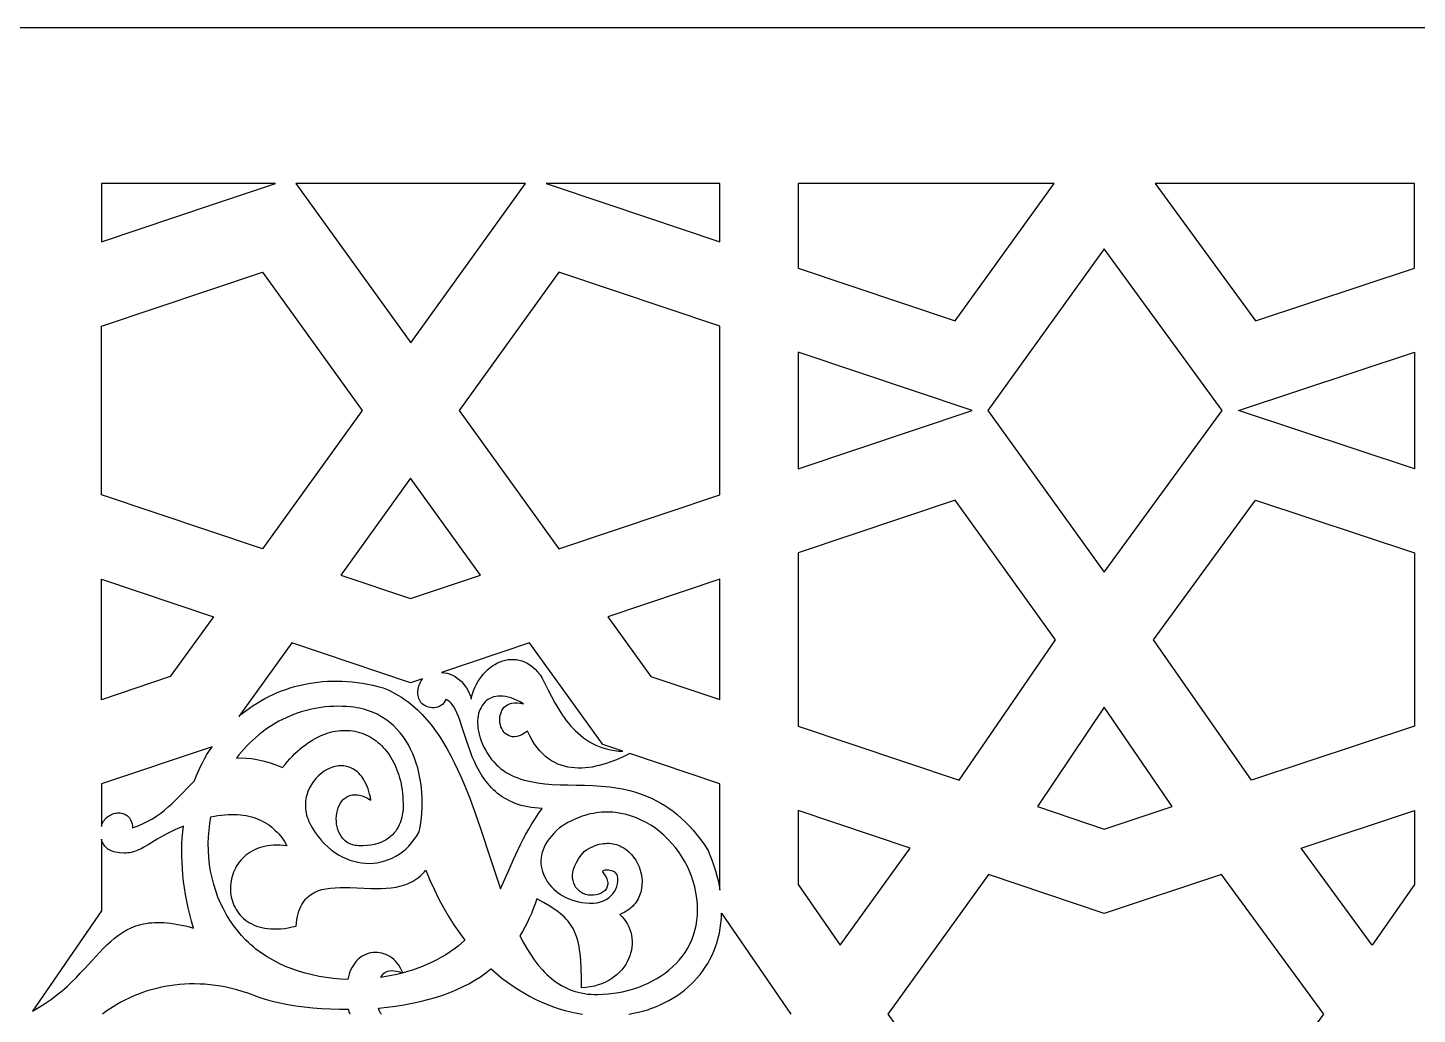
# Model space of a CAD drawing. Extents: x -52 to 65, y -44 to -4.
# Drawn here: x -17.11 to 11.31, y -24.51 to -4.33 of the extents above; entities that cross this region are included whole.
import ezdxf

# ---------------------------------------------------------------- set-up
doc = ezdxf.new("R2010")
doc.units = 0
doc.header["$MEASUREMENT"] = 0
doc.layers.add('LAYER_1', color=18, linetype='CONTINUOUS')

msp = doc.modelspace()

# ---------------------------------------------------------------- linework, layer by layer
at = {"layer": 'LAYER_1'}
for points in [[(64.619, -4.33), (-30.049, -4.33), (-51.834, -4.33)], [(-4.814, -24.509), (-4.716, -24.491), (-4.619, -24.47), (-4.524, -24.445), (-4.43, -24.417), (-4.339, -24.386), (-4.249, -24.351), (-4.161, -24.313), (-4.075, -24.272), (-3.992, -24.228), (-3.911, -24.181), (-3.832, -24.131), (-3.756, -24.077), (-3.682, -24.021), (-3.611, -23.962), (-3.543, -23.9), (-3.478, -23.835), (-3.415, -23.767), (-3.356, -23.697), (-3.3, -23.623), (-3.248, -23.547), (-3.199, -23.469), (-3.153, -23.388), (-3.111, -23.304), (-3.073, -23.218), (-3.039, -23.129), (-3.008, -23.038), (-2.982, -22.944), (-2.96, -22.848), (-2.942, -22.75), (-2.928, -22.649), (-2.919, -22.546), (-2.914, -22.441), (-1.496, -24.509), (-1.496, -24.509)], [(-9.873, -24.509), (-9.873, -24.509), (-9.89, -24.487), (-9.906, -24.458), (-9.919, -24.424), (-9.931, -24.384), (-9.756, -24.365), (-9.583, -24.343), (-9.412, -24.316), (-9.244, -24.285), (-9.08, -24.25), (-8.921, -24.211), (-8.766, -24.167), (-8.617, -24.118), (-8.476, -24.067), (-8.341, -24.011), (-8.211, -23.951), (-8.085, -23.886), (-7.965, -23.816), (-7.849, -23.742), (-7.738, -23.664), (-7.632, -23.581), (-7.632, -23.581), (-7.631, -23.581), (-7.521, -23.678), (-7.409, -23.769), (-7.295, -23.856), (-7.18, -23.936), (-7.065, -24.012), (-6.948, -24.082), (-6.83, -24.147), (-6.712, -24.207), (-6.593, -24.262), (-6.474, -24.312), (-6.355, -24.357), (-6.235, -24.397), (-6.115, -24.432), (-5.996, -24.463), (-5.877, -24.488), (-5.758, -24.509), (-5.759, -24.509)], [(-10.511, -24.509), (-10.511, -24.509), (-10.529, -24.463), (-10.545, -24.413), (-10.545, -24.413), (-10.731, -24.413), (-10.915, -24.407), (-11.097, -24.398), (-11.276, -24.384), (-11.451, -24.365), (-11.622, -24.342), (-11.788, -24.315), (-11.949, -24.284), (-12.102, -24.248), (-12.244, -24.208), (-12.374, -24.166), (-12.495, -24.122), (-12.607, -24.081), (-12.718, -24.044), (-12.829, -24.012), (-12.939, -23.983), (-13.049, -23.959), (-13.158, -23.938), (-13.267, -23.921), (-13.375, -23.908), (-13.482, -23.898), (-13.588, -23.892), (-13.693, -23.89), (-13.798, -23.891), (-13.901, -23.895), (-14.003, -23.903), (-14.104, -23.913), (-14.204, -23.927), (-14.303, -23.944), (-14.4, -23.964), (-14.495, -23.987), (-14.59, -24.012), (-14.682, -24.041), (-14.773, -24.071), (-14.862, -24.105), (-14.95, -24.141), (-15.035, -24.179), (-15.119, -24.22), (-15.201, -24.263), (-15.281, -24.308), (-15.358, -24.356), (-15.434, -24.405), (-15.507, -24.456), (-15.578, -24.509)]]:
    msp.add_lwpolyline(points, dxfattribs=at)
for points in [[(-15.601, -7.515), (-15.601, -8.708), (-13.309, -7.941), (-12.036, -7.515)], [(-11.625, -7.515), (-9.274, -10.775), (-6.923, -7.515)], [(-6.502, -7.515), (-5.24, -7.941), (-2.949, -8.708), (-2.948, -7.515)], [(-1.346, -7.515), (-1.346, -9.246), (1.864, -10.323), (3.884, -7.515)], [(5.955, -7.515), (8.003, -10.322), (11.259, -9.246), (11.259, -7.515)], [(4.912, -15.467), (7.326, -12.158), (4.912, -8.85), (2.531, -12.158)], [(-10.268, -12.158), (-12.307, -14.989), (-15.601, -13.886), (-15.601, -12.158), (-15.601, -10.432), (-12.307, -9.329)], [(-8.281, -12.159), (-6.242, -14.988), (-2.948, -13.886), (-2.949, -12.158), (-2.949, -10.432), (-6.242, -9.329)], [(-1.346, -12.159), (-1.346, -13.349), (2.208, -12.159), (-1.346, -10.968)], [(11.259, -12.158), (11.259, -13.349), (7.655, -12.158), (11.259, -10.968)], [(-9.275, -16.004), (-7.845, -15.525), (-9.275, -13.543), (-10.704, -15.525)], [(-1.346, -15.072), (-1.346, -18.615), (1.943, -19.722), (3.917, -16.848), (1.864, -13.994)], [(11.259, -15.072), (11.259, -18.614), (7.923, -19.722), (5.921, -16.848), (8.003, -13.994)], [(-15.601, -18.075), (-15.6, -15.609), (-13.309, -16.377), (-14.19, -17.599)], [(-2.948, -18.074), (-2.949, -15.609), (-5.24, -16.377), (-4.359, -17.599)], [(-12.791, -18.419), (-12.72, -18.36), (-12.647, -18.302), (-12.572, -18.247), (-12.495, -18.195), (-12.417, -18.144), (-12.337, -18.097), (-12.256, -18.051), (-12.173, -18.009), (-12.089, -17.969), (-12.003, -17.931), (-11.916, -17.896), (-11.827, -17.864), (-11.738, -17.834), (-11.647, -17.808), (-11.555, -17.784), (-11.461, -17.762), (-11.367, -17.744), (-11.271, -17.729), (-11.174, -17.716), (-11.077, -17.706), (-10.978, -17.699), (-10.878, -17.696), (-10.778, -17.695), (-10.676, -17.697), (-10.574, -17.703), (-10.47, -17.711), (-10.367, -17.723), (-10.262, -17.738), (-10.156, -17.756), (-10.05, -17.778), (-9.944, -17.803), (-9.836, -17.831), (-9.771, -17.858), (-9.706, -17.887), (-9.644, -17.919), (-9.582, -17.952), (-9.522, -17.987), (-9.463, -18.024), (-9.406, -18.063), (-9.349, -18.103), (-9.294, -18.145), (-9.241, -18.189), (-9.137, -18.282), (-9.037, -18.381), (-8.942, -18.486), (-8.851, -18.597), (-8.764, -18.713), (-8.681, -18.834), (-8.602, -18.96), (-8.525, -19.089), (-8.452, -19.223), (-8.382, -19.361), (-8.314, -19.502), (-8.249, -19.646), (-8.187, -19.792), (-8.126, -19.941), (-8.067, -20.092), (-7.955, -20.398), (-7.847, -20.709), (-7.641, -21.332), (-7.54, -21.64), (-7.436, -21.941), (-7.436, -21.941), (-7.348, -21.745), (-7.26, -21.546), (-7.171, -21.343), (-7.076, -21.138), (-7.026, -21.034), (-6.974, -20.93), (-6.918, -20.826), (-6.86, -20.722), (-6.797, -20.617), (-6.731, -20.511), (-6.66, -20.406), (-6.584, -20.301), (-6.662, -20.296), (-6.738, -20.289), (-6.811, -20.28), (-6.881, -20.268), (-6.949, -20.253), (-7.014, -20.237), (-7.077, -20.217), (-7.137, -20.196), (-7.195, -20.173), (-7.25, -20.147), (-7.303, -20.12), (-7.354, -20.09), (-7.403, -20.059), (-7.45, -20.026), (-7.495, -19.992), (-7.538, -19.956), (-7.579, -19.919), (-7.618, -19.88), (-7.656, -19.84), (-7.692, -19.799), (-7.759, -19.713), (-7.82, -19.623), (-7.875, -19.531), (-7.926, -19.436), (-7.972, -19.339), (-8.014, -19.241), (-8.053, -19.142), (-8.088, -19.044), (-8.153, -18.851), (-8.212, -18.667), (-8.269, -18.497), (-8.298, -18.419), (-8.328, -18.347), (-8.359, -18.281), (-8.393, -18.222), (-8.429, -18.17), (-8.448, -18.148), (-8.469, -18.127), (-8.489, -18.109), (-8.511, -18.093), (-8.534, -18.079), (-8.558, -18.068), (-8.576, -18.108), (-8.599, -18.142), (-8.625, -18.172), (-8.655, -18.195), (-8.688, -18.214), (-8.723, -18.228), (-8.759, -18.237), (-8.797, -18.242), (-8.835, -18.242), (-8.873, -18.238), (-8.91, -18.23), (-8.946, -18.217), (-8.981, -18.201), (-9.012, -18.181), (-9.041, -18.157), (-9.066, -18.13), (-9.083, -18.106), (-9.097, -18.08), (-9.109, -18.051), (-9.117, -18.022), (-9.123, -17.991), (-9.126, -17.959), (-9.127, -17.926), (-9.125, -17.893), (-9.121, -17.86), (-9.114, -17.827), (-9.105, -17.794), (-9.094, -17.762), (-9.081, -17.731), (-9.066, -17.701), (-9.049, -17.673), (-9.03, -17.646), (-9.275, -17.729), (-11.705, -16.914)], [(-8.646, -17.518), (-8.584, -17.523), (-8.525, -17.535), (-8.469, -17.552), (-8.416, -17.574), (-8.366, -17.601), (-8.32, -17.632), (-8.276, -17.667), (-8.236, -17.705), (-8.199, -17.746), (-8.165, -17.789), (-8.134, -17.833), (-8.107, -17.879), (-8.084, -17.925), (-8.064, -17.972), (-8.047, -18.018), (-8.034, -18.063), (-8.02, -17.998), (-8.002, -17.935), (-7.98, -17.873), (-7.954, -17.813), (-7.926, -17.755), (-7.894, -17.699), (-7.859, -17.645), (-7.822, -17.594), (-7.782, -17.546), (-7.74, -17.5), (-7.695, -17.458), (-7.648, -17.419), (-7.6, -17.384), (-7.55, -17.352), (-7.499, -17.324), (-7.446, -17.3), (-7.392, -17.281), (-7.337, -17.266), (-7.282, -17.256), (-7.226, -17.25), (-7.17, -17.25), (-7.113, -17.254), (-7.057, -17.265), (-7.001, -17.28), (-6.945, -17.302), (-6.89, -17.33), (-6.836, -17.364), (-6.782, -17.404), (-6.73, -17.451), (-6.679, -17.505), (-6.629, -17.565), (-6.582, -17.633), (-6.46, -17.883), (-6.395, -18.009), (-6.327, -18.136), (-6.254, -18.26), (-6.176, -18.382), (-6.135, -18.441), (-6.093, -18.499), (-6.048, -18.555), (-6.002, -18.61), (-5.954, -18.663), (-5.904, -18.714), (-5.851, -18.763), (-5.797, -18.81), (-5.74, -18.854), (-5.681, -18.896), (-5.619, -18.935), (-5.555, -18.971), (-5.487, -19.003), (-5.417, -19.033), (-5.344, -19.059), (-5.268, -19.081), (-5.189, -19.1), (-5.107, -19.114), (-5.021, -19.125), (-4.932, -19.131), (-5.346, -18.991), (-6.844, -16.914)], [(-4.793, -19.178), (-4.925, -19.242), (-5.062, -19.302), (-5.202, -19.356), (-5.273, -19.38), (-5.344, -19.402), (-5.416, -19.421), (-5.488, -19.438), (-5.56, -19.452), (-5.632, -19.463), (-5.704, -19.471), (-5.776, -19.475), (-5.848, -19.476), (-5.918, -19.472), (-5.989, -19.465), (-6.058, -19.454), (-6.127, -19.437), (-6.195, -19.417), (-6.261, -19.391), (-6.327, -19.36), (-6.391, -19.324), (-6.453, -19.282), (-6.514, -19.234), (-6.573, -19.18), (-6.63, -19.121), (-6.686, -19.054), (-6.739, -18.982), (-6.79, -18.902), (-6.839, -18.815), (-6.885, -18.721), (-6.944, -18.761), (-7, -18.792), (-7.054, -18.814), (-7.104, -18.828), (-7.151, -18.833), (-7.196, -18.832), (-7.237, -18.824), (-7.275, -18.809), (-7.309, -18.79), (-7.34, -18.765), (-7.367, -18.736), (-7.391, -18.703), (-7.411, -18.667), (-7.427, -18.629), (-7.439, -18.588), (-7.448, -18.546), (-7.452, -18.504), (-7.452, -18.461), (-7.448, -18.418), (-7.439, -18.377), (-7.426, -18.337), (-7.409, -18.298), (-7.386, -18.263), (-7.36, -18.231), (-7.328, -18.203), (-7.292, -18.179), (-7.25, -18.16), (-7.204, -18.147), (-7.153, -18.14), (-7.096, -18.139), (-7.034, -18.146), (-6.967, -18.161), (-7.033, -18.122), (-7.097, -18.089), (-7.159, -18.062), (-7.22, -18.039), (-7.278, -18.022), (-7.333, -18.01), (-7.387, -18.003), (-7.438, -18.001), (-7.487, -18.003), (-7.533, -18.009), (-7.577, -18.019), (-7.619, -18.034), (-7.658, -18.052), (-7.694, -18.074), (-7.727, -18.099), (-7.758, -18.128), (-7.786, -18.16), (-7.812, -18.194), (-7.834, -18.232), (-7.854, -18.272), (-7.87, -18.314), (-7.884, -18.359), (-7.894, -18.406), (-7.901, -18.455), (-7.905, -18.505), (-7.906, -18.557), (-7.904, -18.611), (-7.898, -18.665), (-7.889, -18.721), (-7.876, -18.778), (-7.86, -18.835), (-7.84, -18.893), (-7.809, -18.971), (-7.776, -19.045), (-7.74, -19.114), (-7.702, -19.179), (-7.662, -19.24), (-7.619, -19.296), (-7.575, -19.349), (-7.528, -19.399), (-7.479, -19.444), (-7.428, -19.487), (-7.376, -19.526), (-7.321, -19.562), (-7.264, -19.595), (-7.206, -19.624), (-7.146, -19.652), (-7.084, -19.676), (-7.02, -19.698), (-6.954, -19.718), (-6.887, -19.735), (-6.819, -19.751), (-6.749, -19.764), (-6.677, -19.776), (-6.53, -19.794), (-6.377, -19.807), (-6.219, -19.815), (-6.056, -19.82), (-5.889, -19.822), (-5.721, -19.825), (-5.55, -19.831), (-5.377, -19.841), (-5.203, -19.859), (-5.116, -19.87), (-5.029, -19.884), (-4.941, -19.9), (-4.854, -19.919), (-4.766, -19.941), (-4.679, -19.965), (-4.592, -19.993), (-4.505, -20.025), (-4.418, -20.06), (-4.332, -20.099), (-4.246, -20.142), (-4.16, -20.189), (-4.075, -20.241), (-3.991, -20.297), (-3.907, -20.358), (-3.824, -20.424), (-3.741, -20.496), (-3.66, -20.573), (-3.579, -20.655), (-3.499, -20.744), (-3.42, -20.838), (-3.342, -20.939), (-3.266, -21.046), (-3.19, -21.16), (-3.146, -21.266), (-3.107, -21.371), (-3.071, -21.474), (-3.039, -21.576), (-3.011, -21.677), (-2.986, -21.777), (-2.965, -21.875), (-2.948, -21.972), (-2.948, -19.799)], [(-12.837, -19.271), (-12.837, -19.271), (-12.741, -19.267), (-12.639, -19.269), (-12.532, -19.28), (-12.418, -19.298), (-12.298, -19.325), (-12.17, -19.361), (-12.035, -19.407), (-11.893, -19.462), (-11.843, -19.399), (-11.793, -19.34), (-11.743, -19.284), (-11.692, -19.23), (-11.641, -19.179), (-11.589, -19.13), (-11.538, -19.085), (-11.486, -19.042), (-11.434, -19.002), (-11.382, -18.964), (-11.329, -18.929), (-11.277, -18.897), (-11.225, -18.867), (-11.172, -18.84), (-11.12, -18.816), (-11.068, -18.793), (-11.016, -18.774), (-10.964, -18.756), (-10.912, -18.742), (-10.86, -18.729), (-10.809, -18.719), (-10.758, -18.712), (-10.708, -18.706), (-10.658, -18.703), (-10.608, -18.702), (-10.559, -18.704), (-10.51, -18.708), (-10.462, -18.713), (-10.415, -18.722), (-10.368, -18.732), (-10.322, -18.744), (-10.276, -18.759), (-10.232, -18.775), (-10.188, -18.794), (-10.145, -18.815), (-10.102, -18.837), (-10.061, -18.862), (-10.021, -18.889), (-9.981, -18.917), (-9.943, -18.948), (-9.906, -18.98), (-9.869, -19.014), (-9.834, -19.05), (-9.8, -19.088), (-9.768, -19.128), (-9.736, -19.169), (-9.706, -19.213), (-9.677, -19.258), (-9.65, -19.304), (-9.624, -19.352), (-9.6, -19.402), (-9.576, -19.454), (-9.555, -19.507), (-9.535, -19.562), (-9.517, -19.618), (-9.5, -19.676), (-9.485, -19.735), (-9.471, -19.796), (-9.46, -19.858), (-9.45, -19.922), (-9.442, -19.987), (-9.436, -20.053), (-9.432, -20.121), (-9.43, -20.19), (-9.428, -20.229), (-9.428, -20.273), (-9.431, -20.331), (-9.439, -20.399), (-9.453, -20.475), (-9.476, -20.555), (-9.491, -20.597), (-9.509, -20.638), (-9.53, -20.68), (-9.554, -20.721), (-9.581, -20.762), (-9.612, -20.801), (-9.647, -20.839), (-9.686, -20.875), (-9.729, -20.908), (-9.776, -20.94), (-9.828, -20.968), (-9.885, -20.994), (-9.948, -21.016), (-10.015, -21.034), (-10.088, -21.048), (-10.167, -21.058), (-10.252, -21.063), (-10.344, -21.062), (-10.376, -21.06), (-10.408, -21.056), (-10.438, -21.05), (-10.467, -21.042), (-10.495, -21.033), (-10.521, -21.021), (-10.57, -20.994), (-10.614, -20.961), (-10.654, -20.923), (-10.688, -20.88), (-10.718, -20.834), (-10.742, -20.784), (-10.762, -20.731), (-10.778, -20.677), (-10.788, -20.621), (-10.794, -20.564), (-10.796, -20.506), (-10.793, -20.449), (-10.785, -20.393), (-10.773, -20.339), (-10.757, -20.287), (-10.736, -20.238), (-10.711, -20.192), (-10.681, -20.15), (-10.648, -20.113), (-10.61, -20.081), (-10.568, -20.055), (-10.521, -20.035), (-10.497, -20.028), (-10.471, -20.023), (-10.445, -20.02), (-10.417, -20.018), (-10.388, -20.019), (-10.359, -20.022), (-10.328, -20.027), (-10.297, -20.035), (-10.264, -20.044), (-10.23, -20.057), (-10.16, -20.089), (-10.087, -20.132), (-10.099, -20.069), (-10.114, -20.008), (-10.13, -19.952), (-10.147, -19.898), (-10.166, -19.848), (-10.187, -19.8), (-10.209, -19.756), (-10.232, -19.715), (-10.256, -19.677), (-10.282, -19.642), (-10.308, -19.61), (-10.336, -19.58), (-10.364, -19.554), (-10.394, -19.53), (-10.424, -19.509), (-10.454, -19.49), (-10.486, -19.474), (-10.518, -19.46), (-10.55, -19.449), (-10.583, -19.441), (-10.616, -19.434), (-10.649, -19.43), (-10.683, -19.428), (-10.717, -19.429), (-10.751, -19.431), (-10.784, -19.436), (-10.852, -19.451), (-10.918, -19.474), (-10.982, -19.504), (-11.045, -19.54), (-11.105, -19.583), (-11.161, -19.632), (-11.214, -19.687), (-11.262, -19.746), (-11.306, -19.81), (-11.343, -19.879), (-11.375, -19.951), (-11.399, -20.026), (-11.409, -20.065), (-11.417, -20.104), (-11.423, -20.144), (-11.426, -20.185), (-11.428, -20.226), (-11.428, -20.267), (-11.425, -20.309), (-11.42, -20.351), (-11.412, -20.394), (-11.402, -20.436), (-11.389, -20.479), (-11.374, -20.522), (-11.356, -20.565), (-11.335, -20.609), (-11.283, -20.703), (-11.226, -20.792), (-11.166, -20.874), (-11.103, -20.951), (-11.038, -21.022), (-10.969, -21.088), (-10.898, -21.147), (-10.825, -21.2), (-10.751, -21.248), (-10.674, -21.29), (-10.597, -21.326), (-10.518, -21.357), (-10.438, -21.381), (-10.358, -21.4), (-10.277, -21.414), (-10.197, -21.421), (-10.116, -21.423), (-10.036, -21.419), (-9.957, -21.41), (-9.878, -21.394), (-9.801, -21.374), (-9.725, -21.347), (-9.651, -21.315), (-9.579, -21.278), (-9.509, -21.234), (-9.441, -21.186), (-9.376, -21.131), (-9.314, -21.071), (-9.256, -21.006), (-9.2, -20.935), (-9.149, -20.859), (-9.101, -20.777), (-9.082, -20.683), (-9.067, -20.587), (-9.054, -20.489), (-9.045, -20.39), (-9.04, -20.289), (-9.038, -20.187), (-9.04, -20.084), (-9.045, -19.981), (-9.054, -19.877), (-9.067, -19.774), (-9.084, -19.672), (-9.106, -19.571), (-9.131, -19.47), (-9.16, -19.371), (-9.194, -19.274), (-9.232, -19.18), (-9.275, -19.088), (-9.322, -18.998), (-9.373, -18.912), (-9.429, -18.829), (-9.49, -18.75), (-9.556, -18.675), (-9.627, -18.605), (-9.702, -18.539), (-9.783, -18.478), (-9.869, -18.423), (-9.96, -18.374), (-10.056, -18.33), (-10.158, -18.293), (-10.211, -18.277), (-10.265, -18.263), (-10.32, -18.25), (-10.377, -18.239), (-10.436, -18.23), (-10.495, -18.223), (-10.585, -18.216), (-10.673, -18.211), (-10.761, -18.21), (-10.848, -18.211), (-10.934, -18.216), (-11.02, -18.223), (-11.104, -18.233), (-11.188, -18.246), (-11.271, -18.261), (-11.353, -18.28), (-11.434, -18.301), (-11.514, -18.324), (-11.593, -18.35), (-11.671, -18.379), (-11.748, -18.41), (-11.823, -18.443), (-11.898, -18.479), (-11.971, -18.517), (-12.042, -18.558), (-12.113, -18.6), (-12.182, -18.645), (-12.249, -18.692), (-12.315, -18.741), (-12.38, -18.793), (-12.443, -18.846), (-12.504, -18.901), (-12.564, -18.958), (-12.622, -19.017), (-12.678, -19.078), (-12.733, -19.141), (-12.786, -19.205)], [(4.912, -20.725), (6.298, -20.263), (4.912, -18.229), (4.912, -18.229), (3.545, -20.263), (4.912, -20.726), (4.912, -20.725)], [(-15.601, -20.672), (-15.593, -20.642), (-15.583, -20.614), (-15.57, -20.587), (-15.555, -20.561), (-15.538, -20.537), (-15.52, -20.514), (-15.499, -20.493), (-15.477, -20.474), (-15.454, -20.457), (-15.429, -20.441), (-15.404, -20.428), (-15.378, -20.416), (-15.351, -20.406), (-15.324, -20.399), (-15.296, -20.393), (-15.269, -20.39), (-15.241, -20.389), (-15.214, -20.391), (-15.187, -20.394), (-15.161, -20.401), (-15.135, -20.41), (-15.111, -20.421), (-15.088, -20.435), (-15.066, -20.452), (-15.046, -20.472), (-15.027, -20.495), (-15.01, -20.52), (-14.996, -20.549), (-14.983, -20.58), (-14.973, -20.615), (-14.966, -20.653), (-14.961, -20.694), (-14.851, -20.655), (-14.747, -20.611), (-14.65, -20.562), (-14.557, -20.51), (-14.469, -20.454), (-14.386, -20.394), (-14.307, -20.333), (-14.231, -20.269), (-14.158, -20.203), (-14.089, -20.136), (-13.955, -20.001), (-13.826, -19.866), (-13.699, -19.737), (-13.7, -19.736), (-13.698, -19.734), (-13.661, -19.64), (-13.621, -19.548), (-13.579, -19.458), (-13.535, -19.369), (-13.489, -19.283), (-13.44, -19.199), (-13.39, -19.116), (-13.337, -19.036), (-15.6, -19.799)], [(-9.885, -23.756), (-9.867, -23.723), (-9.847, -23.694), (-9.826, -23.671), (-9.802, -23.653), (-9.775, -23.639), (-9.744, -23.628), (-9.708, -23.62), (-9.666, -23.617), (-9.618, -23.619), (-9.564, -23.627), (-9.504, -23.642), (-9.437, -23.666), (-9.461, -23.608), (-9.488, -23.554), (-9.518, -23.506), (-9.55, -23.462), (-9.584, -23.422), (-9.621, -23.387), (-9.659, -23.356), (-9.698, -23.329), (-9.739, -23.306), (-9.781, -23.287), (-9.824, -23.272), (-9.867, -23.26), (-9.911, -23.252), (-9.955, -23.248), (-9.999, -23.247), (-10.043, -23.25), (-10.096, -23.257), (-10.147, -23.269), (-10.194, -23.286), (-10.238, -23.307), (-10.28, -23.331), (-10.319, -23.36), (-10.355, -23.392), (-10.388, -23.427), (-10.419, -23.466), (-10.447, -23.507), (-10.472, -23.55), (-10.495, -23.596), (-10.516, -23.644), (-10.533, -23.693), (-10.549, -23.744), (-10.562, -23.796), (-10.562, -23.796), (-10.709, -23.789), (-10.856, -23.776), (-11.002, -23.758), (-11.147, -23.735), (-11.29, -23.705), (-11.43, -23.67), (-11.568, -23.629), (-11.704, -23.583), (-11.836, -23.53), (-11.965, -23.472), (-12.09, -23.407), (-12.21, -23.337), (-12.326, -23.26), (-12.438, -23.178), (-12.491, -23.134), (-12.544, -23.089), (-12.594, -23.042), (-12.644, -22.994), (-12.734, -22.899), (-12.819, -22.799), (-12.898, -22.695), (-12.973, -22.586), (-13.042, -22.473), (-13.105, -22.356), (-13.163, -22.236), (-13.215, -22.112), (-13.262, -21.985), (-13.302, -21.854), (-13.337, -21.721), (-13.365, -21.585), (-13.387, -21.446), (-13.402, -21.305), (-13.411, -21.162), (-13.414, -21.017), (-13.409, -20.878), (-13.399, -20.741), (-13.383, -20.605), (-13.361, -20.473), (-13.361, -20.473), (-13.361, -20.474), (-13.287, -20.458), (-13.215, -20.446), (-13.144, -20.436), (-13.075, -20.429), (-13.008, -20.424), (-12.942, -20.422), (-12.878, -20.422), (-12.816, -20.425), (-12.756, -20.43), (-12.697, -20.437), (-12.64, -20.446), (-12.584, -20.458), (-12.53, -20.472), (-12.478, -20.488), (-12.427, -20.506), (-12.378, -20.525), (-12.331, -20.547), (-12.285, -20.571), (-12.241, -20.596), (-12.198, -20.623), (-12.157, -20.652), (-12.117, -20.683), (-12.079, -20.715), (-12.043, -20.749), (-12.008, -20.784), (-11.974, -20.82), (-11.912, -20.897), (-11.855, -20.979), (-11.804, -21.066), (-11.876, -21.057), (-11.946, -21.052), (-12.013, -21.05), (-12.079, -21.052), (-12.142, -21.056), (-12.202, -21.064), (-12.261, -21.075), (-12.317, -21.089), (-12.37, -21.106), (-12.422, -21.125), (-12.471, -21.147), (-12.518, -21.171), (-12.563, -21.198), (-12.605, -21.226), (-12.645, -21.257), (-12.682, -21.29), (-12.717, -21.324), (-12.75, -21.36), (-12.781, -21.398), (-12.809, -21.437), (-12.835, -21.477), (-12.858, -21.519), (-12.879, -21.561), (-12.898, -21.605), (-12.914, -21.649), (-12.928, -21.694), (-12.94, -21.74), (-12.949, -21.786), (-12.955, -21.832), (-12.959, -21.879), (-12.961, -21.926), (-12.961, -21.972), (-12.958, -22.019), (-12.952, -22.065), (-12.944, -22.11), (-12.934, -22.156), (-12.921, -22.2), (-12.905, -22.244), (-12.888, -22.287), (-12.867, -22.329), (-12.844, -22.369), (-12.819, -22.409), (-12.791, -22.447), (-12.761, -22.483), (-12.728, -22.518), (-12.693, -22.551), (-12.655, -22.582), (-12.615, -22.612), (-12.572, -22.639), (-12.526, -22.663), (-12.478, -22.686), (-12.428, -22.706), (-12.374, -22.723), (-12.319, -22.738), (-12.26, -22.75), (-12.2, -22.758), (-12.136, -22.764), (-12.07, -22.766), (-12.002, -22.765), (-11.93, -22.761), (-11.856, -22.753), (-11.78, -22.741), (-11.701, -22.725), (-11.619, -22.706), (-11.612, -22.637), (-11.602, -22.573), (-11.59, -22.512), (-11.576, -22.455), (-11.56, -22.401), (-11.541, -22.352), (-11.521, -22.305), (-11.498, -22.262), (-11.474, -22.222), (-11.447, -22.186), (-11.419, -22.152), (-11.389, -22.121), (-11.357, -22.092), (-11.324, -22.067), (-11.289, -22.044), (-11.253, -22.023), (-11.215, -22.004), (-11.176, -21.988), (-11.135, -21.974), (-11.094, -21.961), (-11.007, -21.942), (-10.915, -21.929), (-10.82, -21.921), (-10.722, -21.917), (-10.621, -21.917), (-10.518, -21.92), (-10.092, -21.938), (-9.985, -21.94), (-9.878, -21.939), (-9.773, -21.934), (-9.67, -21.924), (-9.568, -21.908), (-9.47, -21.886), (-9.422, -21.872), (-9.375, -21.856), (-9.328, -21.838), (-9.283, -21.817), (-9.239, -21.795), (-9.196, -21.769), (-9.154, -21.742), (-9.113, -21.711), (-9.074, -21.678), (-9.036, -21.642), (-9, -21.602), (-8.965, -21.56), (-8.879, -21.768), (-8.79, -21.967), (-8.695, -22.159), (-8.597, -22.342), (-8.495, -22.517), (-8.389, -22.684), (-8.279, -22.844), (-8.167, -22.996), (-8.167, -22.997), (-8.233, -23.056), (-8.303, -23.114), (-8.384, -23.176), (-8.468, -23.235), (-8.555, -23.292), (-8.645, -23.345), (-8.738, -23.396), (-8.833, -23.443), (-8.93, -23.488), (-9.029, -23.53), (-9.131, -23.569), (-9.234, -23.605), (-9.339, -23.638), (-9.446, -23.667), (-9.554, -23.694), (-9.663, -23.718), (-9.774, -23.738)], [(-7.041, -22.904), (-6.972, -23.036), (-6.9, -23.163), (-6.825, -23.283), (-6.746, -23.397), (-6.665, -23.504), (-6.579, -23.604), (-6.534, -23.651), (-6.489, -23.696), (-6.442, -23.738), (-6.394, -23.779), (-6.346, -23.818), (-6.296, -23.854), (-6.244, -23.889), (-6.192, -23.921), (-6.138, -23.95), (-6.083, -23.977), (-6.026, -24.002), (-5.968, -24.024), (-5.909, -24.044), (-5.848, -24.061), (-5.786, -24.075), (-5.722, -24.087), (-5.657, -24.096), (-5.59, -24.102), (-5.521, -24.105), (-5.451, -24.105), (-5.342, -24.101), (-5.234, -24.093), (-5.127, -24.08), (-5.02, -24.063), (-4.915, -24.042), (-4.812, -24.017), (-4.711, -23.988), (-4.611, -23.954), (-4.514, -23.917), (-4.42, -23.875), (-4.328, -23.829), (-4.239, -23.78), (-4.153, -23.727), (-4.071, -23.669), (-3.993, -23.608), (-3.918, -23.543), (-3.847, -23.474), (-3.781, -23.402), (-3.72, -23.326), (-3.663, -23.246), (-3.611, -23.163), (-3.565, -23.076), (-3.524, -22.985), (-3.488, -22.891), (-3.459, -22.794), (-3.436, -22.693), (-3.419, -22.589), (-3.409, -22.481), (-3.406, -22.37), (-3.41, -22.256), (-3.421, -22.138), (-3.439, -22.017), (-3.463, -21.906), (-3.494, -21.795), (-3.53, -21.687), (-3.573, -21.581), (-3.621, -21.477), (-3.674, -21.376), (-3.733, -21.279), (-3.796, -21.184), (-3.865, -21.094), (-3.938, -21.007), (-4.015, -20.925), (-4.096, -20.847), (-4.182, -20.774), (-4.27, -20.706), (-4.363, -20.644), (-4.458, -20.587), (-4.557, -20.537), (-4.658, -20.492), (-4.761, -20.455), (-4.867, -20.424), (-4.975, -20.4), (-5.085, -20.384), (-5.14, -20.379), (-5.196, -20.376), (-5.252, -20.374), (-5.309, -20.375), (-5.366, -20.378), (-5.423, -20.383), (-5.48, -20.391), (-5.537, -20.4), (-5.595, -20.412), (-5.653, -20.426), (-5.711, -20.442), (-5.769, -20.461), (-5.827, -20.482), (-5.885, -20.505), (-5.943, -20.531), (-6.001, -20.559), (-6.059, -20.59), (-6.117, -20.623), (-6.175, -20.659), (-6.232, -20.698), (-6.292, -20.754), (-6.347, -20.81), (-6.397, -20.866), (-6.441, -20.922), (-6.48, -20.977), (-6.514, -21.033), (-6.543, -21.089), (-6.567, -21.144), (-6.586, -21.2), (-6.599, -21.256), (-6.608, -21.311), (-6.612, -21.367), (-6.61, -21.423), (-6.604, -21.478), (-6.593, -21.534), (-6.577, -21.59), (-6.55, -21.662), (-6.518, -21.729), (-6.481, -21.791), (-6.44, -21.85), (-6.395, -21.904), (-6.345, -21.954), (-6.292, -22), (-6.236, -22.041), (-6.177, -22.079), (-6.115, -22.112), (-6.05, -22.142), (-5.983, -22.168), (-5.915, -22.189), (-5.844, -22.207), (-5.773, -22.221), (-5.7, -22.232), (-5.615, -22.238), (-5.536, -22.237), (-5.462, -22.228), (-5.393, -22.212), (-5.331, -22.189), (-5.274, -22.161), (-5.222, -22.127), (-5.177, -22.089), (-5.138, -22.047), (-5.106, -22), (-5.079, -21.951), (-5.059, -21.899), (-5.046, -21.845), (-5.039, -21.79), (-5.039, -21.734), (-5.046, -21.677), (-5.056, -21.651), (-5.071, -21.629), (-5.09, -21.611), (-5.114, -21.595), (-5.141, -21.583), (-5.169, -21.573), (-5.199, -21.567), (-5.228, -21.563), (-5.257, -21.561), (-5.283, -21.562), (-5.306, -21.565), (-5.326, -21.571), (-5.34, -21.578), (-5.348, -21.587), (-5.35, -21.598), (-5.343, -21.61), (-5.318, -21.643), (-5.296, -21.676), (-5.279, -21.707), (-5.265, -21.737), (-5.255, -21.766), (-5.248, -21.794), (-5.244, -21.821), (-5.244, -21.847), (-5.247, -21.872), (-5.252, -21.895), (-5.26, -21.917), (-5.271, -21.938), (-5.284, -21.958), (-5.299, -21.976), (-5.316, -21.992), (-5.335, -22.008), (-5.355, -22.022), (-5.377, -22.034), (-5.425, -22.055), (-5.477, -22.069), (-5.532, -22.076), (-5.588, -22.077), (-5.645, -22.071), (-5.7, -22.058), (-5.727, -22.048), (-5.753, -22.037), (-5.793, -22.014), (-5.83, -21.986), (-5.864, -21.953), (-5.894, -21.916), (-5.919, -21.874), (-5.939, -21.828), (-5.954, -21.777), (-5.962, -21.723), (-5.963, -21.666), (-5.956, -21.605), (-5.941, -21.541), (-5.917, -21.473), (-5.884, -21.403), (-5.841, -21.331), (-5.788, -21.256), (-5.723, -21.179), (-5.678, -21.149), (-5.633, -21.122), (-5.588, -21.098), (-5.544, -21.078), (-5.501, -21.06), (-5.458, -21.045), (-5.416, -21.033), (-5.374, -21.024), (-5.333, -21.018), (-5.292, -21.014), (-5.252, -21.012), (-5.213, -21.013), (-5.175, -21.017), (-5.138, -21.022), (-5.101, -21.03), (-5.065, -21.04), (-5.03, -21.053), (-4.996, -21.067), (-4.963, -21.083), (-4.931, -21.1), (-4.87, -21.141), (-4.813, -21.188), (-4.761, -21.24), (-4.714, -21.298), (-4.672, -21.36), (-4.635, -21.425), (-4.604, -21.494), (-4.579, -21.565), (-4.56, -21.638), (-4.548, -21.713), (-4.542, -21.788), (-4.543, -21.863), (-4.552, -21.937), (-4.568, -22.01), (-4.579, -22.045), (-4.592, -22.081), (-4.606, -22.115), (-4.623, -22.149), (-4.642, -22.182), (-4.663, -22.214), (-4.686, -22.245), (-4.712, -22.275), (-4.739, -22.304), (-4.769, -22.332), (-4.801, -22.359), (-4.836, -22.384), (-4.872, -22.408), (-4.911, -22.43), (-4.953, -22.45), (-4.997, -22.469), (-4.95, -22.514), (-4.909, -22.562), (-4.872, -22.613), (-4.84, -22.665), (-4.813, -22.72), (-4.79, -22.776), (-4.772, -22.834), (-4.759, -22.893), (-4.75, -22.954), (-4.746, -23.014), (-4.746, -23.075), (-4.752, -23.137), (-4.761, -23.198), (-4.775, -23.258), (-4.794, -23.318), (-4.817, -23.377), (-4.845, -23.435), (-4.877, -23.491), (-4.914, -23.546), (-4.955, -23.598), (-5, -23.648), (-5.05, -23.696), (-5.103, -23.74), (-5.162, -23.782), (-5.224, -23.82), (-5.291, -23.854), (-5.362, -23.885), (-5.438, -23.911), (-5.517, -23.933), (-5.601, -23.95), (-5.689, -23.962), (-5.781, -23.969), (-5.781, -23.765), (-5.785, -23.58), (-5.794, -23.413), (-5.809, -23.261), (-5.818, -23.191), (-5.83, -23.125), (-5.843, -23.061), (-5.858, -23.001), (-5.875, -22.943), (-5.894, -22.888), (-5.915, -22.836), (-5.938, -22.786), (-5.964, -22.738), (-5.992, -22.692), (-6.023, -22.647), (-6.056, -22.605), (-6.093, -22.563), (-6.131, -22.523), (-6.173, -22.484), (-6.218, -22.446), (-6.266, -22.408), (-6.317, -22.371), (-6.429, -22.297), (-6.555, -22.223), (-6.696, -22.147), (-6.73, -22.25), (-6.767, -22.351), (-6.806, -22.449), (-6.848, -22.545), (-6.893, -22.639), (-6.939, -22.73), (-6.989, -22.819), (-7.041, -22.905)], [(-1.346, -20.339), (-1.346, -21.854), (-0.487, -23.098), (0.944, -21.11)], [(11.259, -20.339), (11.259, -21.854), (10.388, -23.097), (8.937, -21.11)], [(-17.008, -24.444), (-16.871, -24.366), (-16.743, -24.285), (-16.623, -24.202), (-16.51, -24.116), (-16.404, -24.029), (-16.303, -23.941), (-16.208, -23.851), (-16.118, -23.762), (-16.031, -23.672), (-15.948, -23.584), (-15.79, -23.41), (-15.637, -23.245), (-15.562, -23.166), (-15.486, -23.092), (-15.409, -23.021), (-15.331, -22.954), (-15.25, -22.892), (-15.167, -22.836), (-15.08, -22.786), (-14.989, -22.741), (-14.942, -22.722), (-14.893, -22.704), (-14.843, -22.688), (-14.792, -22.674), (-14.739, -22.662), (-14.685, -22.651), (-14.629, -22.643), (-14.571, -22.637), (-14.511, -22.633), (-14.45, -22.631), (-14.387, -22.632), (-14.321, -22.635), (-14.253, -22.64), (-14.184, -22.648), (-14.112, -22.658), (-14.037, -22.671), (-13.96, -22.686), (-13.881, -22.704), (-13.799, -22.725), (-13.714, -22.749), (-13.755, -22.609), (-13.791, -22.469), (-13.824, -22.331), (-13.853, -22.194), (-13.879, -22.059), (-13.9, -21.924), (-13.918, -21.791), (-13.933, -21.66), (-13.944, -21.529), (-13.951, -21.4), (-13.955, -21.273), (-13.955, -21.147), (-13.953, -21.023), (-13.946, -20.9), (-13.937, -20.779), (-13.924, -20.659), (-13.924, -20.659), (-14.095, -20.737), (-14.272, -20.826), (-14.456, -20.928), (-14.646, -21.042), (-14.719, -21.086), (-14.788, -21.124), (-14.854, -21.156), (-14.921, -21.18), (-14.99, -21.198), (-15.026, -21.205), (-15.064, -21.209), (-15.102, -21.212), (-15.143, -21.212), (-15.232, -21.207), (-15.273, -21.202), (-15.311, -21.194), (-15.347, -21.185), (-15.38, -21.174), (-15.411, -21.161), (-15.439, -21.146), (-15.465, -21.13), (-15.488, -21.112), (-15.509, -21.093), (-15.528, -21.073), (-15.545, -21.051), (-15.56, -21.029), (-15.573, -21.005), (-15.584, -20.981), (-15.6, -20.93), (-15.6, -22.391)], [(4.912, -26.568), (7.312, -27.367), (9.4, -24.509), (7.312, -21.651), (4.912, -22.45), (4.912, -22.45), (4.912, -22.45), (2.546, -21.651), (0.486, -24.509), (2.546, -27.367), (4.912, -26.568)]]:
    msp.add_lwpolyline(points, close=True, dxfattribs=at)

doc.saveas('drawing.dxf')
